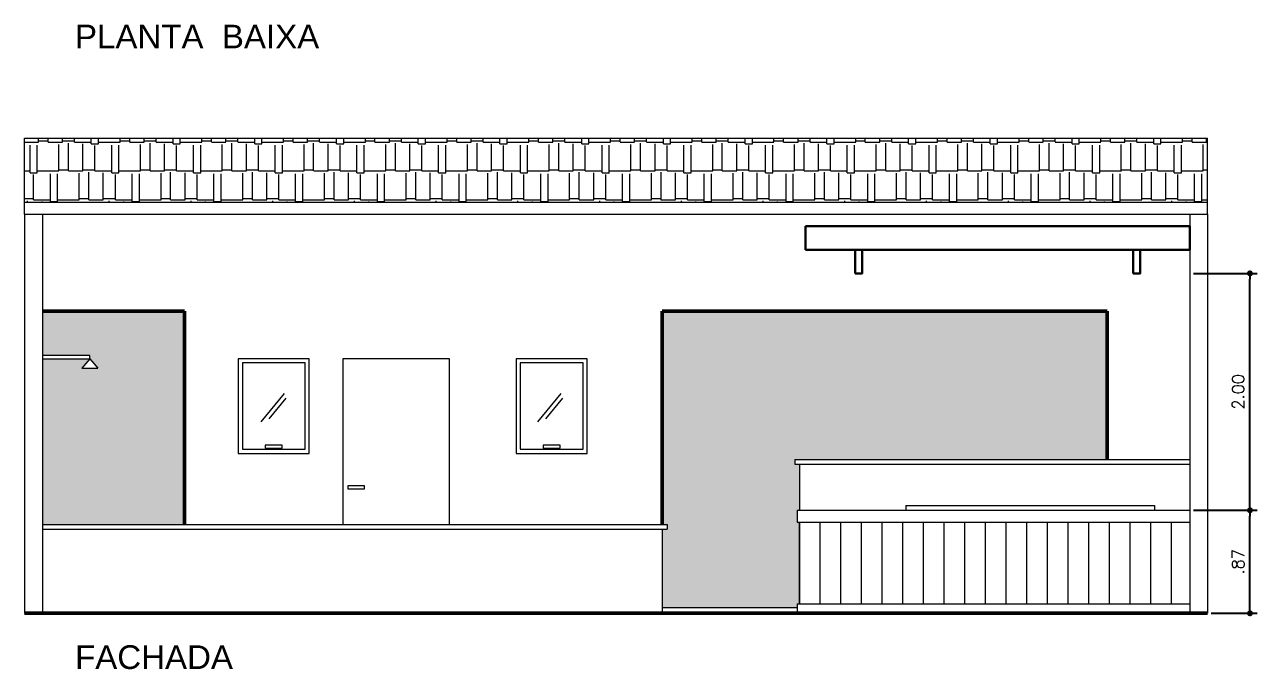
# Model space of a CAD drawing. Header units: millimetres. Extents: x -4763 to 645, y -25 to 217.
# Drawn here: x -54.78 to -44.36, y 28.75 to 34.2 of the extents above; entities that cross this region are included whole.
import ezdxf

# ---------------------------------------------------------------- set-up
doc = ezdxf.new("R2010")
doc.units = ezdxf.units.MM
doc.header["$LTSCALE"] = 0.5
doc.header["$PDMODE"] = 3
for name, color, linetype, lineweight in [('Alvenaria-alta', 5, 'Continuous', 50), ('ARQ - Linha-nivel', 1, 'Continuous', 18), ('ARQ cota externa', 1, 'Continuous', 15), ('ARQ MURO', 3, 'Continuous', 30), ('ARQ VISTA 1', 1, 'Continuous', 15)]:
    doc.layers.add(name, color=color, linetype=linetype, lineweight=lineweight)
doc.layers.add('ARQ TEXTO 02', color=3, linetype='Continuous')
doc.styles.add('ARIAL 25', font='arial.ttf', dxfattribs={"height": 0.25})
doc.styles.add('RS50', font='romans.shx', dxfattribs={"height": 0.1})
doc.dimstyles.new('Cota 50', dxfattribs={"dimscale": 0.05, "dimtxt": 0.1, "dimasz": 1, "dimexe": 1.25, "dimexo": 0.625, "dimgap": 1, "dimtad": 1, "dimzin": 4, "dimdsep": 46, "dimtxsty": 'RS50', "dimblk": 'DOT', "dimcen": 0.1, "dimclrd": 256, "dimclre": 256, "dimclrt": 256, "dimadec": 0, "dimazin": 0, "dimtfac": 1, "dimtix": 1, "dimtmove": 0, "dimatfit": 3, "dimldrblk": 'DOT', "dimfxl": 1.25, "dimarcsym": 0})

# ---------------------------------------------------------------- blocks, each defined once
blk = doc.blocks.new('_Dot')
at = {"color": 0, "linetype": 'ByBlock', "lineweight": -2}
blk.add_line((-0.5, 0), (-1, 0), dxfattribs=at)
at = {"color": 0, "linetype": 'ByBlock', "const_width": 0.5}
blk.add_lwpolyline([(-0.25, 0, 1), (0.25, 0, 1)], format="xyb", close=True, dxfattribs=at)
blk = doc.blocks.new('*D167')
at = {"layer": 'ARQ cota externa', "lineweight": -2, "transparency": 16777216}
for p, q in [((-44.896, 32.096), (-44.357, 32.096)), ((-44.419, 30.146), (-44.419, 32.046)), ((-44.896, 30.096), (-44.357, 30.096))]:
    blk.add_line(p, q, dxfattribs=at)
at = {"layer": 'DEFPOINTS', "color": 0, "transparency": 16777216}
for p in [(-44.927, 32.096), (-44.419, 32.096), (-44.927, 30.096)]:
    blk.add_point(p, dxfattribs=at)
at = {"layer": 'ARQ cota externa', "lineweight": -2, "transparency": 16777216, "xscale": 0.05, "yscale": 0.05, "zscale": 0.05}
for p, rotation in [((-44.419, 32.096), 90), ((-44.419, 30.096), 270)]:
    blk.add_blockref('_Dot', p, dxfattribs=dict(at, rotation=rotation))
at = {"layer": 'ARQ cota externa', "transparency": 16777216, "insert": (-44.519, 31.096), "char_height": 0.1, "attachment_point": 5, "rotation": 90, "style": 'RS50'}
blk.add_mtext('2.00', dxfattribs=at)
blk = doc.blocks.new('*D168')
at = {"layer": 'ARQ cota externa', "lineweight": -2, "transparency": 16777216}
for p, q in [((-44.826, 30.096), (-44.357, 30.096)), ((-44.419, 29.276), (-44.419, 30.046)), ((-44.746, 29.226), (-44.357, 29.226))]:
    blk.add_line(p, q, dxfattribs=at)
at = {"layer": 'DEFPOINTS', "color": 0, "transparency": 16777216}
for p in [(-44.857, 30.096), (-44.419, 30.096), (-44.777, 29.226)]:
    blk.add_point(p, dxfattribs=at)
at = {"layer": 'ARQ cota externa', "lineweight": -2, "transparency": 16777216, "xscale": 0.05, "yscale": 0.05, "zscale": 0.05}
for p, rotation in [((-44.419, 30.096), 90), ((-44.419, 29.226), 270)]:
    blk.add_blockref('_Dot', p, dxfattribs=dict(at, rotation=rotation))
at = {"layer": 'ARQ cota externa', "transparency": 16777216, "insert": (-44.519, 29.661), "char_height": 0.1, "attachment_point": 5, "rotation": 90, "style": 'RS50'}
blk.add_mtext('.87', dxfattribs=at)

msp = doc.modelspace()

# ---------------------------------------------------------------- hatches: boundary and pattern name
at = {"layer": 'ARQ - Linha-nivel'}
h = msp.add_hatch(dxfattribs=at)
h.set_pattern_fill('AR-RSHKE', color=256, scale=0.0008)
h.set_pattern_definition([(0, (0, -0.9326), (0.51816, 0.24384), [0.12192, -0.1016, 0.14224, -0.06096, 0.18288, -0.08128]), (0, (0.12192, -0.92245), (0.51816, 0.24384), [0.1016, -0.38608, 0.08128, -0.12192]), (0, (0.36576, -0.94785), (0.51816, 0.24384), [0.06096, -0.62992]), (90, (0, -0.93261), (-0.17272, 0.24384), [0.23368, -0.74168]), (90, (0.12192, -0.93261), (-0.17272, 0.24384), [0.2286, -0.74676]), (90, (0.22352, -0.93261), (-0.17272, 0.24384), [0.21336, -0.762]), (90, (0.36576, -0.94785), (-0.17272, 0.24384), [0.23368, -0.74168]), (90, (0.42672, -0.94785), (-0.17272, 0.24384), [0.23368, -0.74168]), (90, (0.6096, -0.93261), (-0.17272, 0.24384), [0.22352, -0.75184])])
h.paths.add_polyline_path([(-44.77697, 33.23713), (-54.77697, 33.23713), (-54.77697, 32.69732), (-44.77697, 32.69732)])
h = msp.add_hatch(color=256, dxfattribs=at)
h.dxf.hatch_style = 1
h.set_gradient(color1=(199, 200, 202), name='CURVED')
h.paths.add_polyline_path([(-53.42697, 31.77554), (-54.62697, 31.77554), (-54.62697, 31.40172), (-54.22697, 31.40172), (-54.22697, 31.37554), (-54.15916, 31.29535), (-54.29479, 31.29535), (-54.22697, 31.37554), (-54.62697, 31.37554), (-54.62697, 29.97554), (-53.42697, 29.97554)])
h = msp.add_hatch(color=256, dxfattribs=at)
h.dxf.hatch_style = 1
h.set_gradient(color1=(199, 200, 202), name='CURVED')
h.paths.add_polyline_path([(-45.62697, 31.77554), (-49.38697, 31.77554), (-49.38697, 29.97554), (-49.34697, 29.97554), (-49.34697, 29.93554), (-49.38697, 29.93554), (-49.38697, 29.27554), (-48.24697, 29.27554), (-48.24697, 29.30554), (-48.22697, 29.30554), (-48.22697, 29.99554), (-48.24697, 29.99554), (-48.24697, 30.09554), (-48.22697, 30.09554), (-48.22697, 30.48554), (-48.26697, 30.48554), (-48.26697, 30.52554), (-45.62697, 30.52554)])
h = msp.add_hatch(dxfattribs=at)
h.set_pattern_fill('LINE', color=256, scale=0.055, angle=90)
h.set_pattern_definition([(90, (-48.22697, 29.30554), (-0.174625, 1e-17), [])])
h.paths.add_polyline_path([(-44.92697, 29.99554), (-48.22697, 29.99554), (-48.22697, 29.30554), (-44.92697, 29.30554)])

# ---------------------------------------------------------------- linework, layer by layer
at = {"layer": 'Alvenaria-alta'}
for p, q in [((-54.62697, 31.77554), (-53.42697, 31.77554)), ((-53.42697, 31.77554), (-53.42697, 29.97554)), ((-49.38697, 31.77554), (-45.62697, 31.77554)), ((-49.38697, 31.77554), (-49.38697, 29.97554)), ((-45.62697, 31.77554), (-45.62697, 30.52554)), ((-54.77697, 29.22554), (-44.77697, 29.22554))]:
    msp.add_line(p, q, dxfattribs=at)
at = {"layer": 'ARQ cota externa'}
for p, q in [((-47.32697, 30.13554), (-47.32697, 30.09554)), ((-45.22697, 30.13554), (-45.22697, 30.09554))]:
    msp.add_line(p, q, dxfattribs=at)
at = {"layer": 'ARQ MURO'}
for p, q in [((-48.17697, 32.49554), (-48.17697, 32.29554)), ((-48.17697, 32.49554), (-44.92697, 32.49554)), ((-44.92697, 32.49554), (-44.92697, 32.29554)), ((-48.17697, 32.29554), (-44.92697, 32.29554))]:
    msp.add_line(p, q, dxfattribs=at)
for points in [[(-47.75697, 32.09554), (-47.69697, 32.09554), (-47.69697, 32.29554), (-47.75697, 32.29554)], [(-45.40697, 32.09554), (-45.34697, 32.09554), (-45.34697, 32.29554), (-45.40697, 32.29554)]]:
    msp.add_lwpolyline(points, close=True, dxfattribs=at)
at = {"layer": 'ARQ VISTA 1'}
for p, q in [((-54.77697, 33.23713), (-44.77697, 33.23713)), ((-54.77697, 32.59732), (-54.77697, 33.23713)), ((-44.77697, 32.59732), (-44.77697, 33.23713)), ((-54.77697, 32.69732), (-44.77697, 32.69732)), ((-54.77697, 32.59732), (-54.77697, 29.22554)), ((-54.77697, 32.59732), (-44.77697, 32.59732)), ((-54.62697, 32.59732), (-54.62697, 29.22554)), ((-44.92697, 32.59732), (-44.92697, 29.22554)), ((-44.77697, 32.59732), (-44.77697, 29.22554)), ((-52.77737, 30.8419), (-52.57973, 31.08249)), ((-50.4389, 30.8419), (-50.24126, 31.08249)), ((-52.70963, 30.86876), (-52.5673, 31.04201)), ((-50.37116, 30.86876), (-50.22883, 31.04201)), ((-48.26697, 30.52554), (-48.26697, 30.48554)), ((-48.26697, 30.52554), (-44.92697, 30.52554)), ((-48.26697, 30.48554), (-44.92697, 30.48554)), ((-48.22697, 30.52554), (-44.92697, 30.52554)), ((-48.22697, 30.48554), (-48.22697, 30.09554)), ((-47.32697, 30.13554), (-45.22697, 30.13554)), ((-48.24697, 30.09554), (-44.92697, 30.09554)), ((-48.24697, 30.09554), (-48.24697, 29.99554)), ((-48.22697, 30.09554), (-44.92697, 30.09554)), ((-54.62697, 29.97554), (-49.34697, 29.97554)), ((-54.62697, 29.93554), (-49.34697, 29.93554)), ((-49.38697, 29.93554), (-49.38697, 29.22554)), ((-49.34697, 29.97554), (-49.34697, 29.93554)), ((-48.24697, 29.99554), (-44.92697, 29.99554)), ((-48.22697, 29.99554), (-48.22697, 29.30554)), ((-48.24697, 29.30554), (-44.92697, 29.30554)), ((-48.24697, 29.30554), (-48.24697, 29.22554)), ((-49.38697, 29.27554), (-48.24697, 29.27554))]:
    msp.add_line(p, q, dxfattribs=at)
for points in [[(-54.62697, 31.37554), (-54.22697, 31.37554), (-54.22697, 31.40172), (-54.62697, 31.40172)], [(-52.97171, 30.57554), (-52.37171, 30.57554), (-52.37171, 31.37554), (-52.97171, 31.37554)], [(-50.62197, 30.57554), (-50.02197, 30.57554), (-50.02197, 31.37554), (-50.62197, 31.37554)], [(-52.93671, 30.61054), (-52.40671, 30.61054), (-52.40671, 31.34054), (-52.93671, 31.34054)], [(-50.58697, 30.61054), (-50.05697, 30.61054), (-50.05697, 31.34054), (-50.58697, 31.34054)], [(-52.74283, 30.62012), (-52.60058, 30.62012), (-52.60058, 30.64595), (-52.74283, 30.64595)], [(-50.3931, 30.62012), (-50.25085, 30.62012), (-50.25085, 30.64595), (-50.3931, 30.64595)], [(-52.04582, 30.27554), (-51.90357, 30.27554), (-51.90357, 30.30137), (-52.04582, 30.30137)]]:
    msp.add_lwpolyline(points, close=True, dxfattribs=at)
for points in [[(-54.22697, 31.37554), (-54.29479, 31.29535)], [(-54.22697, 31.37554), (-54.15916, 31.29535)], [(-51.18697, 29.97554), (-51.18697, 31.37554), (-52.08697, 31.37554), (-52.08697, 29.97554)], [(-54.29479, 31.29535), (-54.15916, 31.29535)]]:
    msp.add_lwpolyline(points, dxfattribs=at)

# ---------------------------------------------------------------- texts
at = {"layer": 'ARQ TEXTO 02', "style": 'ARIAL 25'}
for s, p in [('PLANTA  BAIXA', (-54.35156, 33.9959)), ('FACHADA', (-54.35093, 28.7556))]:
    msp.add_text(s, height=0.2, dxfattribs=at).set_placement(p)

# ---------------------------------------------------------------- dimensions: what is measured, and where the dimension line sits
at = {"layer": 'ARQ cota externa'}
for base, p1, p2, picture, middle in [((-44.41908, 32.09554), (-44.92697, 30.09554), (-44.92697, 32.09554), '*D167', (-44.51908, 31.09554)), ((-44.41908, 30.09554), (-44.77697, 29.22554), (-44.85697, 30.09554), '*D168', (-44.51908, 29.66054))]:
    dim = msp.add_linear_dim(base=base, p1=p1, p2=p2, angle=90, dimstyle='Cota 50', dxfattribs=at)
    dim.commit()
    dim.dimension.update_dxf_attribs({"geometry": picture, "text_midpoint": middle})

doc.saveas('drawing.dxf')
